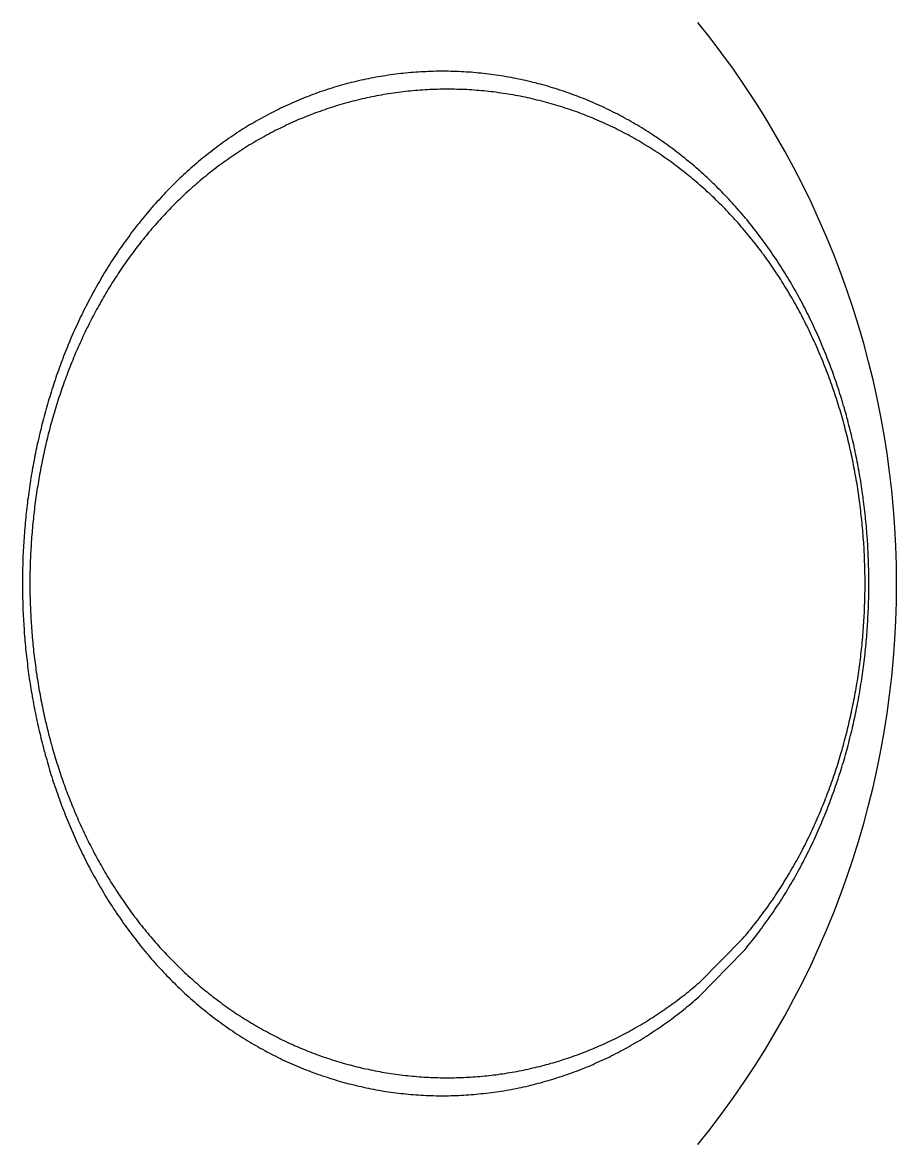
# Model space of a CAD drawing. Header units: millimetres. Extents: x 0 to 3800, y -67 to 2530.
# Drawn here: x 3422.58 to 3431.2, y 900.53 to 911.59 of the extents above; entities that cross this region are included whole.
import ezdxf

# ---------------------------------------------------------------- set-up
doc = ezdxf.new("R2010")
doc.units = ezdxf.units.MM
doc.layers.add('내부선 및 부속', color=4, linetype='Continuous')

msp = doc.modelspace()

# ---------------------------------------------------------------- linework, layer by layer
at = {"layer": '내부선 및 부속', "linetype": 'Continuous'}
for p, q in [((3429.258, 902.129), (3429.685, 902.559)), ((3429.253, 901.986), (3429.69, 902.432))]:
    msp.add_line(p, q, dxfattribs=at)
at = {"layer": '내부선 및 부속', "linetype": 'Continuous', "flags": 128}
for points in [[(3429.69, 902.432), (3429.706, 902.451), (3429.722, 902.47), (3429.737, 902.489), (3429.753, 902.508), (3429.768, 902.528), (3429.784, 902.547), (3429.799, 902.566), (3429.814, 902.586), (3429.829, 902.605), (3429.844, 902.625), (3429.859, 902.645), (3429.874, 902.665), (3429.889, 902.685), (3429.903, 902.705), (3429.918, 902.725), (3429.932, 902.745), (3429.947, 902.765), (3429.961, 902.785), (3429.975, 902.806), (3429.989, 902.826), (3430.003, 902.847), (3430.016, 902.867), (3430.03, 902.888), (3430.044, 902.908), (3430.057, 902.929), (3430.07, 902.95), (3430.084, 902.971), (3430.097, 902.992), (3430.11, 903.013), (3430.123, 903.034), (3430.135, 903.055), (3430.148, 903.077), (3430.161, 903.098), (3430.173, 903.119), (3430.186, 903.141), (3430.198, 903.162), (3430.21, 903.184), (3430.222, 903.205), (3430.234, 903.227), (3430.246, 903.249), (3430.258, 903.271), (3430.269, 903.293), (3430.281, 903.314), (3430.292, 903.336), (3430.303, 903.358), (3430.315, 903.38), (3430.326, 903.403), (3430.337, 903.425), (3430.348, 903.447), (3430.358, 903.469), (3430.369, 903.492), (3430.38, 903.514), (3430.39, 903.536), (3430.401, 903.559), (3430.411, 903.581), (3430.421, 903.604), (3430.431, 903.626), (3430.441, 903.649), (3430.451, 903.672), (3430.461, 903.695), (3430.47, 903.717), (3430.48, 903.74), (3430.489, 903.763), (3430.498, 903.786), (3430.508, 903.809), (3430.517, 903.832), (3430.526, 903.855), (3430.535, 903.878), (3430.544, 903.901), (3430.552, 903.924), (3430.561, 903.947), (3430.569, 903.971), (3430.578, 903.994), (3430.586, 904.017), (3430.594, 904.041), (3430.602, 904.064), (3430.61, 904.087), (3430.618, 904.111), (3430.626, 904.134), (3430.634, 904.158), (3430.641, 904.181), (3430.649, 904.205), (3430.656, 904.229), (3430.664, 904.252), (3430.671, 904.276), (3430.678, 904.3), (3430.685, 904.323), (3430.692, 904.347), (3430.698, 904.371), (3430.705, 904.395), (3430.712, 904.419), (3430.718, 904.442), (3430.725, 904.466), (3430.731, 904.49), (3430.737, 904.514), (3430.743, 904.538), (3430.749, 904.562), (3430.755, 904.586), (3430.761, 904.61), (3430.767, 904.634), (3430.767, 904.634), (3430.772, 904.659), (3430.778, 904.683), (3430.783, 904.707), (3430.788, 904.731), (3430.794, 904.755), (3430.799, 904.779), (3430.804, 904.804), (3430.809, 904.828), (3430.813, 904.852), (3430.818, 904.876), (3430.823, 904.901), (3430.827, 904.925), (3430.832, 904.949), (3430.836, 904.974), (3430.84, 904.998), (3430.844, 905.023), (3430.848, 905.047), (3430.852, 905.071), (3430.856, 905.096), (3430.86, 905.12), (3430.863, 905.145), (3430.867, 905.169), (3430.87, 905.194), (3430.874, 905.218), (3430.877, 905.243), (3430.88, 905.267), (3430.883, 905.292), (3430.886, 905.317), (3430.889, 905.341), (3430.892, 905.366), (3430.894, 905.39), (3430.897, 905.415), (3430.899, 905.44), (3430.902, 905.464), (3430.904, 905.489), (3430.906, 905.514), (3430.908, 905.538), (3430.91, 905.563), (3430.912, 905.587), (3430.914, 905.612), (3430.916, 905.637), (3430.917, 905.662), (3430.919, 905.686), (3430.92, 905.711), (3430.921, 905.736), (3430.923, 905.76), (3430.924, 905.785), (3430.925, 905.81), (3430.926, 905.835), (3430.927, 905.859), (3430.927, 905.884), (3430.928, 905.909), (3430.928, 905.933), (3430.929, 905.958), (3430.929, 905.983), (3430.93, 906.008), (3430.93, 906.032), (3430.93, 906.057), (3430.93, 906.082), (3430.93, 906.107), (3430.929, 906.131), (3430.929, 906.156), (3430.929, 906.181), (3430.928, 906.206), (3430.927, 906.23), (3430.927, 906.255), (3430.926, 906.28), (3430.925, 906.305), (3430.924, 906.329), (3430.923, 906.354), (3430.922, 906.379), (3430.921, 906.403), (3430.919, 906.428), (3430.918, 906.453), (3430.916, 906.478), (3430.915, 906.502), (3430.913, 906.527), (3430.911, 906.552), (3430.909, 906.576), (3430.907, 906.601), (3430.905, 906.626), (3430.903, 906.65), (3430.9, 906.675), (3430.898, 906.7), (3430.895, 906.724), (3430.893, 906.749), (3430.89, 906.773), (3430.887, 906.798), (3430.884, 906.823), (3430.881, 906.847), (3430.878, 906.872), (3430.875, 906.896), (3430.872, 906.921), (3430.868, 906.945), (3430.865, 906.97), (3430.861, 906.994), (3430.857, 907.019), (3430.854, 907.043), (3430.85, 907.068), (3430.846, 907.092), (3430.846, 907.092), (3430.842, 907.116), (3430.838, 907.141), (3430.833, 907.165), (3430.829, 907.189), (3430.824, 907.214), (3430.82, 907.238), (3430.815, 907.262), (3430.81, 907.287), (3430.806, 907.311), (3430.801, 907.335), (3430.796, 907.359), (3430.79, 907.384), (3430.785, 907.408), (3430.78, 907.432), (3430.774, 907.456), (3430.769, 907.48), (3430.763, 907.504), (3430.757, 907.528), (3430.752, 907.552), (3430.746, 907.576), (3430.74, 907.6), (3430.733, 907.624), (3430.727, 907.648), (3430.721, 907.672), (3430.714, 907.696), (3430.708, 907.72), (3430.701, 907.744), (3430.694, 907.768), (3430.688, 907.791), (3430.681, 907.815), (3430.674, 907.839), (3430.666, 907.863), (3430.659, 907.886), (3430.652, 907.91), (3430.644, 907.933), (3430.637, 907.957), (3430.629, 907.981), (3430.621, 908.004), (3430.614, 908.028), (3430.606, 908.051), (3430.598, 908.074), (3430.589, 908.098), (3430.581, 908.121), (3430.573, 908.144), (3430.564, 908.168), (3430.556, 908.191), (3430.547, 908.214), (3430.538, 908.237), (3430.529, 908.26), (3430.52, 908.283), (3430.511, 908.306), (3430.502, 908.329), (3430.493, 908.352), (3430.483, 908.375), (3430.474, 908.398), (3430.464, 908.421), (3430.455, 908.443), (3430.445, 908.466), (3430.435, 908.489), (3430.425, 908.511), (3430.415, 908.534), (3430.405, 908.557), (3430.394, 908.579), (3430.384, 908.601), (3430.373, 908.624), (3430.363, 908.646), (3430.352, 908.668), (3430.341, 908.691), (3430.33, 908.713), (3430.319, 908.735), (3430.308, 908.757), (3430.297, 908.779), (3430.285, 908.801), (3430.274, 908.823), (3430.262, 908.845), (3430.25, 908.867), (3430.239, 908.888), (3430.227, 908.91), (3430.215, 908.932), (3430.203, 908.953), (3430.19, 908.975), (3430.178, 908.996), (3430.166, 909.018), (3430.153, 909.039), (3430.14, 909.06), (3430.128, 909.082), (3430.115, 909.103), (3430.102, 909.124), (3430.089, 909.145), (3430.076, 909.166), (3430.062, 909.187), (3430.049, 909.207), (3430.035, 909.228), (3430.022, 909.249), (3430.008, 909.269), (3429.994, 909.29), (3429.98, 909.31), (3429.966, 909.331), (3429.952, 909.351), (3429.938, 909.371), (3429.938, 909.371), (3429.924, 909.391), (3429.909, 909.412), (3429.895, 909.432), (3429.88, 909.452), (3429.865, 909.471), (3429.85, 909.491), (3429.836, 909.511), (3429.82, 909.53), (3429.805, 909.55), (3429.79, 909.569), (3429.775, 909.589), (3429.759, 909.608), (3429.743, 909.627), (3429.728, 909.646), (3429.712, 909.665), (3429.696, 909.684), (3429.68, 909.703), (3429.664, 909.722), (3429.648, 909.741), (3429.631, 909.759), (3429.615, 909.778), (3429.598, 909.796), (3429.582, 909.815), (3429.565, 909.833), (3429.548, 909.851), (3429.531, 909.869), (3429.514, 909.887), (3429.497, 909.905), (3429.48, 909.922), (3429.462, 909.94), (3429.445, 909.958), (3429.427, 909.975), (3429.41, 909.992), (3429.392, 910.01), (3429.374, 910.027), (3429.356, 910.044), (3429.338, 910.061), (3429.32, 910.077), (3429.302, 910.094), (3429.283, 910.111), (3429.265, 910.127), (3429.246, 910.144), (3429.228, 910.16), (3429.209, 910.176), (3429.19, 910.192), (3429.171, 910.208), (3429.152, 910.224), (3429.133, 910.239), (3429.114, 910.255), (3429.094, 910.27), (3429.075, 910.286), (3429.056, 910.301), (3429.036, 910.316), (3429.016, 910.331), (3428.997, 910.346), (3428.977, 910.361), (3428.957, 910.375), (3428.937, 910.39), (3428.917, 910.404), (3428.896, 910.419), (3428.876, 910.433), (3428.856, 910.447), (3428.835, 910.461), (3428.815, 910.474), (3428.794, 910.488), (3428.773, 910.501), (3428.752, 910.515), (3428.732, 910.528), (3428.711, 910.541), (3428.69, 910.554), (3428.668, 910.567), (3428.647, 910.58), (3428.626, 910.592), (3428.605, 910.605), (3428.583, 910.617), (3428.562, 910.629), (3428.54, 910.641), (3428.518, 910.653), (3428.496, 910.665), (3428.475, 910.676), (3428.453, 910.688), (3428.431, 910.699), (3428.409, 910.71), (3428.386, 910.721), (3428.364, 910.732), (3428.342, 910.743), (3428.32, 910.754), (3428.297, 910.764), (3428.275, 910.774), (3428.252, 910.785), (3428.229, 910.795), (3428.207, 910.805), (3428.184, 910.814), (3428.161, 910.824), (3428.138, 910.833), (3428.115, 910.843), (3428.092, 910.852), (3428.069, 910.861), (3428.046, 910.87), (3428.023, 910.878), (3428.023, 910.878), (3427.999, 910.887), (3427.976, 910.895), (3427.953, 910.903), (3427.929, 910.912), (3427.906, 910.92), (3427.882, 910.927), (3427.858, 910.935), (3427.835, 910.942), (3427.811, 910.95), (3427.787, 910.957), (3427.764, 910.964), (3427.74, 910.971), (3427.716, 910.977), (3427.692, 910.984), (3427.668, 910.99), (3427.644, 910.997), (3427.62, 911.003), (3427.596, 911.009), (3427.571, 911.014), (3427.547, 911.02), (3427.523, 911.025), (3427.499, 911.031), (3427.474, 911.036), (3427.45, 911.041), (3427.426, 911.045), (3427.401, 911.05), (3427.377, 911.055), (3427.352, 911.059), (3427.328, 911.063), (3427.303, 911.067), (3427.279, 911.071), (3427.254, 911.074), (3427.23, 911.078), (3427.205, 911.081), (3427.18, 911.084), (3427.156, 911.087), (3427.131, 911.09), (3427.106, 911.093), (3427.082, 911.095), (3427.057, 911.098), (3427.032, 911.1), (3427.007, 911.102), (3426.983, 911.103), (3426.958, 911.105), (3426.933, 911.107), (3426.908, 911.108), (3426.883, 911.109), (3426.858, 911.11), (3426.834, 911.111), (3426.809, 911.111), (3426.784, 911.112), (3426.759, 911.112), (3426.734, 911.112), (3426.709, 911.112), (3426.685, 911.112), (3426.66, 911.112), (3426.635, 911.111), (3426.61, 911.11), (3426.585, 911.11), (3426.56, 911.108), (3426.536, 911.107), (3426.511, 911.106), (3426.486, 911.104), (3426.461, 911.103), (3426.437, 911.101), (3426.412, 911.099), (3426.387, 911.097), (3426.362, 911.094), (3426.338, 911.092), (3426.313, 911.089), (3426.288, 911.086), (3426.264, 911.083), (3426.239, 911.08), (3426.214, 911.076), (3426.19, 911.073), (3426.165, 911.069), (3426.141, 911.065), (3426.116, 911.061), (3426.092, 911.057), (3426.068, 911.053), (3426.043, 911.048), (3426.019, 911.044), (3425.995, 911.039), (3425.97, 911.034), (3425.946, 911.029), (3425.922, 911.023), (3425.898, 911.018), (3425.874, 911.012), (3425.849, 911.006), (3425.825, 911), (3425.801, 910.994), (3425.777, 910.988), (3425.754, 910.981), (3425.73, 910.975), (3425.706, 910.968), (3425.682, 910.961), (3425.659, 910.954), (3425.635, 910.947), (3425.611, 910.939), (3425.588, 910.932), (3425.588, 910.932), (3425.564, 910.924), (3425.541, 910.916), (3425.517, 910.908), (3425.494, 910.9), (3425.471, 910.891), (3425.448, 910.883), (3425.424, 910.874), (3425.401, 910.865), (3425.378, 910.856), (3425.355, 910.847), (3425.332, 910.838), (3425.31, 910.828), (3425.287, 910.819), (3425.264, 910.809), (3425.241, 910.799), (3425.219, 910.789), (3425.196, 910.779), (3425.174, 910.768), (3425.151, 910.758), (3425.129, 910.747), (3425.107, 910.736), (3425.085, 910.725), (3425.063, 910.714), (3425.041, 910.703), (3425.019, 910.692), (3424.997, 910.68), (3424.975, 910.668), (3424.953, 910.657), (3424.931, 910.645), (3424.91, 910.632), (3424.888, 910.62), (3424.867, 910.608), (3424.846, 910.595), (3424.824, 910.583), (3424.803, 910.57), (3424.782, 910.557), (3424.761, 910.544), (3424.74, 910.531), (3424.719, 910.517), (3424.699, 910.504), (3424.678, 910.49), (3424.657, 910.476), (3424.637, 910.463), (3424.637, 910.463)], [(3429.685, 902.559), (3429.701, 902.578), (3429.716, 902.596), (3429.732, 902.615), (3429.747, 902.633), (3429.762, 902.652), (3429.777, 902.671), (3429.792, 902.689), (3429.807, 902.708), (3429.822, 902.727), (3429.837, 902.746), (3429.851, 902.765), (3429.866, 902.785), (3429.88, 902.804), (3429.894, 902.823), (3429.909, 902.843), (3429.923, 902.862), (3429.937, 902.882), (3429.951, 902.902), (3429.964, 902.921), (3429.978, 902.941), (3429.992, 902.961), (3430.005, 902.981), (3430.018, 903.001), (3430.032, 903.021), (3430.045, 903.041), (3430.058, 903.062), (3430.071, 903.082), (3430.084, 903.102), (3430.096, 903.123), (3430.109, 903.143), (3430.121, 903.164), (3430.134, 903.185), (3430.146, 903.205), (3430.158, 903.226), (3430.171, 903.247), (3430.183, 903.268), (3430.194, 903.289), (3430.206, 903.31), (3430.218, 903.331), (3430.23, 903.352), (3430.241, 903.373), (3430.252, 903.394), (3430.264, 903.415), (3430.275, 903.437), (3430.286, 903.458), (3430.297, 903.48), (3430.308, 903.501), (3430.318, 903.523), (3430.329, 903.544), (3430.34, 903.566), (3430.35, 903.588), (3430.36, 903.609), (3430.371, 903.631), (3430.381, 903.653), (3430.391, 903.675), (3430.401, 903.697), (3430.41, 903.719), (3430.42, 903.741), (3430.43, 903.763), (3430.439, 903.785), (3430.449, 903.807), (3430.458, 903.829), (3430.467, 903.852), (3430.476, 903.874), (3430.485, 903.896), (3430.494, 903.919), (3430.503, 903.941), (3430.512, 903.963), (3430.52, 903.986), (3430.529, 904.009), (3430.537, 904.031), (3430.546, 904.054), (3430.554, 904.076), (3430.562, 904.099), (3430.57, 904.122), (3430.578, 904.144), (3430.585, 904.167), (3430.593, 904.19), (3430.601, 904.213), (3430.608, 904.236), (3430.616, 904.259), (3430.623, 904.282), (3430.63, 904.305), (3430.637, 904.328), (3430.644, 904.351), (3430.651, 904.374), (3430.658, 904.397), (3430.665, 904.42), (3430.671, 904.443), (3430.678, 904.466), (3430.684, 904.489), (3430.69, 904.513), (3430.697, 904.536), (3430.703, 904.559), (3430.709, 904.583), (3430.715, 904.606), (3430.72, 904.629), (3430.726, 904.653), (3430.732, 904.676), (3430.737, 904.7), (3430.737, 904.7), (3430.743, 904.723), (3430.748, 904.747), (3430.753, 904.77), (3430.758, 904.794), (3430.763, 904.817), (3430.768, 904.841), (3430.773, 904.864), (3430.778, 904.888), (3430.782, 904.912), (3430.787, 904.935), (3430.791, 904.959), (3430.796, 904.983), (3430.8, 905.006), (3430.804, 905.03), (3430.808, 905.054), (3430.812, 905.077), (3430.816, 905.101), (3430.82, 905.125), (3430.823, 905.149), (3430.827, 905.173), (3430.83, 905.196), (3430.834, 905.22), (3430.837, 905.244), (3430.84, 905.268), (3430.843, 905.292), (3430.846, 905.316), (3430.849, 905.34), (3430.852, 905.364), (3430.855, 905.388), (3430.857, 905.411), (3430.86, 905.435), (3430.862, 905.459), (3430.865, 905.483), (3430.867, 905.507), (3430.869, 905.531), (3430.871, 905.555), (3430.873, 905.579), (3430.875, 905.603), (3430.877, 905.627), (3430.878, 905.651), (3430.88, 905.675), (3430.881, 905.699), (3430.883, 905.723), (3430.884, 905.747), (3430.885, 905.772), (3430.886, 905.796), (3430.887, 905.82), (3430.888, 905.844), (3430.889, 905.868), (3430.89, 905.892), (3430.89, 905.916), (3430.891, 905.94), (3430.891, 905.964), (3430.892, 905.988), (3430.892, 906.012), (3430.892, 906.036), (3430.892, 906.06), (3430.892, 906.084), (3430.892, 906.109), (3430.892, 906.133), (3430.891, 906.157), (3430.891, 906.181), (3430.89, 906.205), (3430.89, 906.229), (3430.889, 906.253), (3430.888, 906.277), (3430.887, 906.301), (3430.886, 906.325), (3430.885, 906.349), (3430.884, 906.373), (3430.883, 906.397), (3430.882, 906.421), (3430.88, 906.445), (3430.879, 906.469), (3430.877, 906.493), (3430.875, 906.517), (3430.873, 906.541), (3430.871, 906.565), (3430.869, 906.589), (3430.867, 906.613), (3430.865, 906.637), (3430.863, 906.661), (3430.86, 906.685), (3430.858, 906.709), (3430.855, 906.733), (3430.852, 906.757), (3430.85, 906.781), (3430.847, 906.805), (3430.844, 906.829), (3430.841, 906.853), (3430.838, 906.877), (3430.834, 906.901), (3430.831, 906.924), (3430.827, 906.948), (3430.824, 906.972), (3430.82, 906.996), (3430.816, 907.02), (3430.813, 907.043), (3430.809, 907.067), (3430.805, 907.091), (3430.805, 907.091), (3430.801, 907.115), (3430.796, 907.138), (3430.792, 907.162), (3430.788, 907.186), (3430.783, 907.209), (3430.778, 907.233), (3430.774, 907.257), (3430.769, 907.28), (3430.764, 907.304), (3430.759, 907.327), (3430.754, 907.351), (3430.749, 907.374), (3430.743, 907.398), (3430.738, 907.421), (3430.732, 907.445), (3430.727, 907.468), (3430.721, 907.491), (3430.715, 907.515), (3430.709, 907.538), (3430.703, 907.562), (3430.697, 907.585), (3430.691, 907.608), (3430.685, 907.631), (3430.679, 907.655), (3430.672, 907.678), (3430.665, 907.701), (3430.659, 907.724), (3430.652, 907.747), (3430.645, 907.77), (3430.638, 907.793), (3430.631, 907.816), (3430.624, 907.839), (3430.617, 907.862), (3430.609, 907.885), (3430.602, 907.908), (3430.594, 907.931), (3430.587, 907.954), (3430.579, 907.977), (3430.571, 907.999), (3430.563, 908.022), (3430.555, 908.045), (3430.547, 908.067), (3430.538, 908.09), (3430.53, 908.112), (3430.522, 908.135), (3430.513, 908.158), (3430.504, 908.18), (3430.495, 908.202), (3430.487, 908.225), (3430.478, 908.247), (3430.469, 908.269), (3430.459, 908.292), (3430.45, 908.314), (3430.441, 908.336), (3430.431, 908.358), (3430.422, 908.38), (3430.412, 908.402), (3430.402, 908.424), (3430.392, 908.446), (3430.382, 908.468), (3430.372, 908.49), (3430.362, 908.512), (3430.351, 908.533), (3430.341, 908.555), (3430.33, 908.577), (3430.32, 908.598), (3430.309, 908.62), (3430.298, 908.641), (3430.287, 908.663), (3430.276, 908.684), (3430.265, 908.706), (3430.254, 908.727), (3430.243, 908.748), (3430.231, 908.769), (3430.22, 908.791), (3430.208, 908.812), (3430.196, 908.833), (3430.184, 908.854), (3430.172, 908.874), (3430.16, 908.895), (3430.148, 908.916), (3430.136, 908.937), (3430.123, 908.957), (3430.111, 908.978), (3430.098, 908.998), (3430.085, 909.019), (3430.073, 909.039), (3430.06, 909.06), (3430.047, 909.08), (3430.034, 909.1), (3430.02, 909.12), (3430.007, 909.14), (3429.994, 909.16), (3429.98, 909.18), (3429.966, 909.2), (3429.953, 909.22), (3429.939, 909.239), (3429.925, 909.259), (3429.911, 909.278), (3429.897, 909.298), (3429.897, 909.298), (3429.882, 909.317), (3429.868, 909.337), (3429.853, 909.356), (3429.839, 909.375), (3429.824, 909.394), (3429.809, 909.413), (3429.794, 909.432), (3429.779, 909.451), (3429.764, 909.47), (3429.749, 909.488), (3429.734, 909.507), (3429.718, 909.525), (3429.703, 909.544), (3429.687, 909.562), (3429.672, 909.58), (3429.656, 909.598), (3429.64, 909.617), (3429.624, 909.635), (3429.608, 909.652), (3429.592, 909.67), (3429.575, 909.688), (3429.559, 909.705), (3429.542, 909.723), (3429.526, 909.74), (3429.509, 909.758), (3429.492, 909.775), (3429.475, 909.792), (3429.458, 909.809), (3429.441, 909.826), (3429.424, 909.843), (3429.407, 909.86), (3429.389, 909.876), (3429.372, 909.893), (3429.354, 909.909), (3429.336, 909.925), (3429.318, 909.942), (3429.301, 909.958), (3429.283, 909.974), (3429.264, 909.99), (3429.246, 910.005), (3429.228, 910.021), (3429.21, 910.037), (3429.191, 910.052), (3429.173, 910.067), (3429.154, 910.083), (3429.135, 910.098), (3429.116, 910.113), (3429.098, 910.128), (3429.079, 910.142), (3429.059, 910.157), (3429.04, 910.172), (3429.021, 910.186), (3429.002, 910.2), (3428.982, 910.215), (3428.963, 910.229), (3428.943, 910.243), (3428.923, 910.256), (3428.904, 910.27), (3428.884, 910.284), (3428.864, 910.297), (3428.844, 910.31), (3428.824, 910.324), (3428.803, 910.337), (3428.783, 910.35), (3428.763, 910.363), (3428.742, 910.375), (3428.722, 910.388), (3428.701, 910.4), (3428.68, 910.413), (3428.66, 910.425), (3428.639, 910.437), (3428.618, 910.449), (3428.597, 910.461), (3428.576, 910.472), (3428.555, 910.484), (3428.534, 910.495), (3428.512, 910.506), (3428.491, 910.517), (3428.47, 910.528), (3428.448, 910.539), (3428.427, 910.55), (3428.405, 910.561), (3428.383, 910.571), (3428.361, 910.581), (3428.34, 910.591), (3428.318, 910.601), (3428.296, 910.611), (3428.274, 910.621), (3428.252, 910.631), (3428.229, 910.64), (3428.207, 910.649), (3428.185, 910.659), (3428.163, 910.668), (3428.14, 910.676), (3428.118, 910.685), (3428.095, 910.694), (3428.072, 910.702), (3428.05, 910.711), (3428.027, 910.719), (3428.004, 910.727), (3428.004, 910.727), (3427.982, 910.735), (3427.959, 910.742), (3427.936, 910.75), (3427.913, 910.757), (3427.89, 910.765), (3427.867, 910.772), (3427.844, 910.779), (3427.82, 910.786), (3427.797, 910.792), (3427.774, 910.799), (3427.751, 910.805), (3427.727, 910.811), (3427.704, 910.818), (3427.681, 910.823), (3427.657, 910.829), (3427.634, 910.835), (3427.61, 910.84), (3427.587, 910.846), (3427.563, 910.851), (3427.539, 910.856), (3427.516, 910.861), (3427.492, 910.866), (3427.468, 910.87), (3427.445, 910.875), (3427.421, 910.879), (3427.397, 910.883), (3427.373, 910.887), (3427.349, 910.891), (3427.325, 910.894), (3427.301, 910.898), (3427.277, 910.901), (3427.254, 910.905), (3427.23, 910.908), (3427.206, 910.91), (3427.182, 910.913), (3427.157, 910.916), (3427.133, 910.918), (3427.109, 910.92), (3427.085, 910.923), (3427.061, 910.924), (3427.037, 910.926), (3427.013, 910.928), (3426.989, 910.929), (3426.965, 910.931), (3426.941, 910.932), (3426.916, 910.933), (3426.892, 910.934), (3426.868, 910.934), (3426.844, 910.935), (3426.82, 910.935), (3426.796, 910.935), (3426.771, 910.935), (3426.747, 910.935), (3426.723, 910.935), (3426.699, 910.935), (3426.675, 910.934), (3426.651, 910.933), (3426.627, 910.932), (3426.602, 910.931), (3426.578, 910.93), (3426.554, 910.929), (3426.53, 910.927), (3426.506, 910.926), (3426.482, 910.924), (3426.458, 910.922), (3426.434, 910.92), (3426.41, 910.917), (3426.386, 910.915), (3426.362, 910.912), (3426.338, 910.91), (3426.314, 910.907), (3426.29, 910.904), (3426.266, 910.9), (3426.242, 910.897), (3426.218, 910.894), (3426.194, 910.89), (3426.17, 910.886), (3426.147, 910.882), (3426.123, 910.878), (3426.099, 910.874), (3426.075, 910.869), (3426.052, 910.865), (3426.028, 910.86), (3426.004, 910.855), (3425.981, 910.85), (3425.957, 910.845), (3425.934, 910.839), (3425.91, 910.834), (3425.887, 910.828), (3425.864, 910.822), (3425.84, 910.816), (3425.817, 910.81), (3425.794, 910.804), (3425.77, 910.798), (3425.747, 910.791), (3425.724, 910.784), (3425.701, 910.778), (3425.678, 910.771), (3425.655, 910.763), (3425.632, 910.756), (3425.632, 910.756), (3425.609, 910.749), (3425.586, 910.741), (3425.564, 910.733), (3425.541, 910.725), (3425.518, 910.717), (3425.496, 910.709), (3425.473, 910.701), (3425.45, 910.692), (3425.428, 910.684), (3425.406, 910.675), (3425.383, 910.666), (3425.361, 910.657), (3425.339, 910.648), (3425.317, 910.639), (3425.294, 910.629), (3425.272, 910.62), (3425.25, 910.61), (3425.228, 910.6), (3425.206, 910.59), (3425.185, 910.58), (3425.163, 910.569), (3425.141, 910.559), (3425.12, 910.548), (3425.098, 910.538), (3425.077, 910.527), (3425.055, 910.516), (3425.034, 910.504), (3425.013, 910.493), (3424.991, 910.482), (3424.97, 910.47), (3424.949, 910.459), (3424.928, 910.447), (3424.907, 910.435), (3424.886, 910.423), (3424.866, 910.411), (3424.845, 910.398), (3424.824, 910.386), (3424.804, 910.373), (3424.783, 910.36), (3424.763, 910.348), (3424.743, 910.335), (3424.723, 910.322), (3424.703, 910.308), (3424.703, 910.308)], [(3424.637, 910.463), (3424.617, 910.449), (3424.596, 910.434), (3424.576, 910.42), (3424.556, 910.406), (3424.536, 910.391), (3424.516, 910.376), (3424.496, 910.361), (3424.476, 910.347), (3424.456, 910.331), (3424.437, 910.316), (3424.417, 910.301), (3424.398, 910.285), (3424.378, 910.27), (3424.359, 910.254), (3424.34, 910.238), (3424.321, 910.222), (3424.302, 910.206), (3424.283, 910.19), (3424.264, 910.174), (3424.245, 910.157), (3424.227, 910.141), (3424.208, 910.124), (3424.19, 910.107), (3424.172, 910.091), (3424.154, 910.074), (3424.135, 910.057), (3424.117, 910.039), (3424.1, 910.022), (3424.082, 910.005), (3424.064, 909.987), (3424.047, 909.969), (3424.029, 909.952), (3424.012, 909.934), (3423.995, 909.916), (3423.977, 909.898), (3423.96, 909.88), (3423.944, 909.862), (3423.927, 909.843), (3423.91, 909.825), (3423.893, 909.806), (3423.877, 909.788), (3423.861, 909.769), (3423.844, 909.75), (3423.828, 909.731), (3423.812, 909.713), (3423.796, 909.693), (3423.78, 909.674), (3423.765, 909.655), (3423.749, 909.636), (3423.733, 909.616), (3423.718, 909.597), (3423.703, 909.577), (3423.687, 909.558), (3423.672, 909.538), (3423.657, 909.518), (3423.643, 909.498), (3423.628, 909.478), (3423.613, 909.458), (3423.599, 909.438), (3423.584, 909.418), (3423.57, 909.397), (3423.556, 909.377), (3423.541, 909.357), (3423.527, 909.336), (3423.514, 909.315), (3423.5, 909.295), (3423.486, 909.274), (3423.472, 909.253), (3423.459, 909.232), (3423.446, 909.211), (3423.432, 909.19), (3423.419, 909.169), (3423.406, 909.148), (3423.393, 909.127), (3423.38, 909.106), (3423.368, 909.084), (3423.355, 909.063), (3423.343, 909.041), (3423.33, 909.02), (3423.318, 908.998), (3423.306, 908.976), (3423.294, 908.955), (3423.282, 908.933), (3423.27, 908.911), (3423.258, 908.889), (3423.247, 908.867), (3423.235, 908.845), (3423.224, 908.823), (3423.212, 908.801), (3423.201, 908.779), (3423.19, 908.757), (3423.179, 908.734), (3423.168, 908.712), (3423.157, 908.69), (3423.147, 908.667), (3423.136, 908.645), (3423.126, 908.622), (3423.115, 908.6), (3423.105, 908.577), (3423.095, 908.554), (3423.095, 908.554), (3423.085, 908.532), (3423.075, 908.509), (3423.065, 908.486), (3423.055, 908.463), (3423.046, 908.44), (3423.036, 908.417), (3423.027, 908.394), (3423.017, 908.371), (3423.008, 908.348), (3422.999, 908.325), (3422.99, 908.302), (3422.981, 908.279), (3422.972, 908.255), (3422.963, 908.232), (3422.955, 908.209), (3422.946, 908.185), (3422.938, 908.162), (3422.93, 908.139), (3422.921, 908.115), (3422.913, 908.092), (3422.905, 908.068), (3422.897, 908.044), (3422.89, 908.021), (3422.882, 907.997), (3422.874, 907.974), (3422.867, 907.95), (3422.859, 907.926), (3422.852, 907.902), (3422.845, 907.879), (3422.838, 907.855), (3422.831, 907.831), (3422.824, 907.807), (3422.817, 907.783), (3422.811, 907.759), (3422.804, 907.735), (3422.798, 907.711), (3422.791, 907.687), (3422.785, 907.663), (3422.779, 907.639), (3422.773, 907.615), (3422.767, 907.591), (3422.761, 907.567), (3422.755, 907.543), (3422.749, 907.518), (3422.744, 907.494), (3422.738, 907.47), (3422.733, 907.446), (3422.727, 907.421), (3422.722, 907.397), (3422.717, 907.373), (3422.712, 907.348), (3422.707, 907.324), (3422.702, 907.3), (3422.698, 907.275), (3422.693, 907.251), (3422.689, 907.226), (3422.684, 907.202), (3422.68, 907.177), (3422.676, 907.153), (3422.671, 907.128), (3422.667, 907.104), (3422.663, 907.079), (3422.66, 907.055), (3422.656, 907.03), (3422.652, 907.006), (3422.649, 906.981), (3422.645, 906.956), (3422.642, 906.932), (3422.639, 906.907), (3422.635, 906.883), (3422.632, 906.858), (3422.629, 906.833), (3422.626, 906.808), (3422.624, 906.784), (3422.621, 906.759), (3422.618, 906.734), (3422.616, 906.71), (3422.613, 906.685), (3422.611, 906.66), (3422.609, 906.635), (3422.607, 906.611), (3422.605, 906.586), (3422.603, 906.561), (3422.601, 906.536), (3422.599, 906.512), (3422.597, 906.487), (3422.596, 906.462), (3422.594, 906.437), (3422.593, 906.412), (3422.592, 906.387), (3422.59, 906.363), (3422.589, 906.338), (3422.588, 906.313), (3422.587, 906.288), (3422.587, 906.263), (3422.586, 906.238), (3422.585, 906.214), (3422.585, 906.189), (3422.584, 906.164), (3422.584, 906.139), (3422.584, 906.139), (3422.584, 906.114), (3422.584, 906.089), (3422.584, 906.064), (3422.584, 906.04), (3422.584, 906.015), (3422.584, 905.99), (3422.584, 905.965), (3422.585, 905.94), (3422.585, 905.915), (3422.586, 905.891), (3422.587, 905.866), (3422.587, 905.841), (3422.588, 905.816), (3422.589, 905.791), (3422.59, 905.766), (3422.591, 905.742), (3422.593, 905.717), (3422.594, 905.692), (3422.596, 905.667), (3422.597, 905.642), (3422.599, 905.617), (3422.6, 905.593), (3422.602, 905.568), (3422.604, 905.543), (3422.606, 905.518), (3422.608, 905.494), (3422.611, 905.469), (3422.613, 905.444), (3422.615, 905.419), (3422.618, 905.395), (3422.62, 905.37), (3422.623, 905.345), (3422.626, 905.32), (3422.629, 905.296), (3422.632, 905.271), (3422.635, 905.246), (3422.638, 905.222), (3422.641, 905.197), (3422.644, 905.172), (3422.648, 905.148), (3422.651, 905.123), (3422.655, 905.099), (3422.659, 905.074), (3422.663, 905.049), (3422.667, 905.025), (3422.671, 905), (3422.675, 904.976), (3422.679, 904.951), (3422.683, 904.927), (3422.688, 904.902), (3422.692, 904.878), (3422.697, 904.854), (3422.701, 904.829), (3422.706, 904.805), (3422.711, 904.78), (3422.716, 904.756), (3422.721, 904.732), (3422.726, 904.707), (3422.732, 904.683), (3422.737, 904.659), (3422.743, 904.635), (3422.748, 904.61), (3422.754, 904.586), (3422.76, 904.562), (3422.765, 904.538), (3422.771, 904.514), (3422.777, 904.49), (3422.784, 904.466), (3422.79, 904.442), (3422.796, 904.418), (3422.803, 904.394), (3422.809, 904.37), (3422.816, 904.346), (3422.823, 904.322), (3422.83, 904.298), (3422.837, 904.274), (3422.844, 904.25), (3422.851, 904.226), (3422.858, 904.203), (3422.865, 904.179), (3422.873, 904.155), (3422.881, 904.131), (3422.888, 904.108), (3422.896, 904.084), (3422.904, 904.061), (3422.912, 904.037), (3422.92, 904.014), (3422.928, 903.99), (3422.936, 903.967), (3422.945, 903.943), (3422.953, 903.92), (3422.962, 903.897), (3422.97, 903.873), (3422.979, 903.85), (3422.988, 903.827), (3422.997, 903.804), (3423.006, 903.781), (3423.015, 903.757), (3423.025, 903.734), (3423.034, 903.711), (3423.034, 903.711), (3423.044, 903.688), (3423.053, 903.666), (3423.063, 903.643), (3423.073, 903.62), (3423.083, 903.597), (3423.093, 903.574), (3423.103, 903.552), (3423.113, 903.529), (3423.123, 903.506), (3423.134, 903.484), (3423.144, 903.461), (3423.155, 903.439), (3423.166, 903.416), (3423.177, 903.394), (3423.188, 903.372), (3423.199, 903.35), (3423.21, 903.327), (3423.221, 903.305), (3423.233, 903.283), (3423.244, 903.261), (3423.256, 903.239), (3423.268, 903.217), (3423.279, 903.195), (3423.291, 903.174), (3423.303, 903.152), (3423.316, 903.13), (3423.328, 903.109), (3423.34, 903.087), (3423.353, 903.066), (3423.365, 903.044), (3423.378, 903.023), (3423.391, 903.001), (3423.404, 902.98), (3423.417, 902.959), (3423.43, 902.938), (3423.443, 902.917), (3423.456, 902.896), (3423.47, 902.875), (3423.483, 902.854), (3423.497, 902.833), (3423.511, 902.813), (3423.525, 902.792), (3423.539, 902.772), (3423.553, 902.751), (3423.567, 902.731), (3423.581, 902.71), (3423.596, 902.69), (3423.61, 902.67), (3423.625, 902.65), (3423.64, 902.63), (3423.655, 902.61), (3423.669, 902.59), (3423.685, 902.57), (3423.7, 902.551), (3423.715, 902.531), (3423.73, 902.512), (3423.746, 902.492), (3423.761, 902.473), (3423.777, 902.454), (3423.793, 902.434), (3423.809, 902.415), (3423.825, 902.396), (3423.841, 902.377), (3423.857, 902.359), (3423.874, 902.34), (3423.89, 902.321), (3423.907, 902.303), (3423.923, 902.284), (3423.94, 902.266), (3423.957, 902.248), (3423.974, 902.23), (3423.991, 902.212), (3424.008, 902.194), (3424.026, 902.176), (3424.043, 902.158), (3424.061, 902.14), (3424.078, 902.123), (3424.096, 902.106), (3424.114, 902.088), (3424.132, 902.071), (3424.15, 902.054), (3424.168, 902.037), (3424.186, 902.02), (3424.205, 902.003), (3424.223, 901.987), (3424.242, 901.97), (3424.26, 901.954), (3424.279, 901.937), (3424.298, 901.921), (3424.317, 901.905), (3424.336, 901.889), (3424.355, 901.873), (3424.374, 901.857), (3424.394, 901.842), (3424.413, 901.826), (3424.432, 901.811), (3424.452, 901.796), (3424.472, 901.781), (3424.492, 901.766), (3424.512, 901.751), (3424.512, 901.751), (3424.532, 901.736), (3424.552, 901.721), (3424.572, 901.707), (3424.592, 901.693), (3424.613, 901.678), (3424.633, 901.664), (3424.654, 901.65), (3424.674, 901.636), (3424.695, 901.623), (3424.716, 901.609), (3424.737, 901.596), (3424.758, 901.582), (3424.779, 901.569), (3424.8, 901.556), (3424.821, 901.543), (3424.842, 901.531), (3424.864, 901.518), (3424.885, 901.506), (3424.907, 901.493), (3424.929, 901.481), (3424.95, 901.469), (3424.972, 901.457), (3424.994, 901.445), (3425.016, 901.434), (3425.038, 901.422), (3425.06, 901.411), (3425.082, 901.4), (3425.105, 901.389), (3425.127, 901.378), (3425.149, 901.367), (3425.172, 901.357), (3425.194, 901.346), (3425.217, 901.336), (3425.24, 901.326), (3425.263, 901.316), (3425.285, 901.306), (3425.308, 901.296), (3425.331, 901.287), (3425.354, 901.278), (3425.377, 901.268), (3425.401, 901.259), (3425.424, 901.25), (3425.447, 901.242), (3425.47, 901.233), (3425.494, 901.225), (3425.517, 901.216), (3425.541, 901.208), (3425.564, 901.2), (3425.588, 901.193), (3425.611, 901.185), (3425.635, 901.177), (3425.659, 901.17), (3425.683, 901.163), (3425.706, 901.156), (3425.73, 901.149), (3425.754, 901.143), (3425.778, 901.136), (3425.802, 901.13), (3425.826, 901.124), (3425.851, 901.118), (3425.875, 901.112), (3425.899, 901.106), (3425.923, 901.101), (3425.947, 901.095), (3425.972, 901.09), (3425.996, 901.085), (3426.02, 901.08), (3426.045, 901.075), (3426.069, 901.071), (3426.094, 901.067), (3426.118, 901.062), (3426.143, 901.058), (3426.167, 901.054), (3426.192, 901.051), (3426.216, 901.047), (3426.241, 901.044), (3426.266, 901.041), (3426.29, 901.038), (3426.315, 901.035), (3426.34, 901.032), (3426.364, 901.03), (3426.389, 901.027), (3426.414, 901.025), (3426.439, 901.023), (3426.463, 901.021), (3426.488, 901.019), (3426.513, 901.018), (3426.538, 901.017), (3426.563, 901.015), (3426.587, 901.014), (3426.612, 901.013), (3426.637, 901.013), (3426.662, 901.012), (3426.687, 901.012), (3426.712, 901.012), (3426.736, 901.012), (3426.761, 901.012), (3426.786, 901.012), (3426.811, 901.013), (3426.836, 901.013), (3426.836, 901.013), (3426.861, 901.014), (3426.885, 901.015), (3426.91, 901.016), (3426.935, 901.018), (3426.96, 901.019), (3426.985, 901.021), (3427.009, 901.023), (3427.034, 901.025), (3427.059, 901.027), (3427.084, 901.029), (3427.108, 901.032), (3427.133, 901.034), (3427.158, 901.037), (3427.182, 901.04), (3427.207, 901.043), (3427.232, 901.046), (3427.256, 901.05), (3427.281, 901.054), (3427.305, 901.057), (3427.33, 901.061), (3427.355, 901.066), (3427.379, 901.07), (3427.403, 901.074), (3427.428, 901.079), (3427.452, 901.084), (3427.477, 901.089), (3427.501, 901.094), (3427.525, 901.099), (3427.549, 901.104), (3427.574, 901.11), (3427.598, 901.116), (3427.622, 901.122), (3427.646, 901.128), (3427.67, 901.134), (3427.694, 901.14), (3427.718, 901.147), (3427.742, 901.154), (3427.766, 901.161), (3427.79, 901.168), (3427.813, 901.175), (3427.837, 901.182), (3427.861, 901.19), (3427.884, 901.197), (3427.908, 901.205), (3427.932, 901.213), (3427.955, 901.221), (3427.979, 901.23), (3428.002, 901.238), (3428.025, 901.247), (3428.048, 901.255), (3428.072, 901.264), (3428.095, 901.273), (3428.118, 901.282), (3428.141, 901.292), (3428.164, 901.301), (3428.187, 901.311), (3428.21, 901.321), (3428.232, 901.331), (3428.255, 901.341), (3428.278, 901.351), (3428.3, 901.361), (3428.323, 901.372), (3428.345, 901.383), (3428.368, 901.393), (3428.39, 901.404), (3428.412, 901.416), (3428.434, 901.427), (3428.456, 901.438), (3428.478, 901.45), (3428.5, 901.461), (3428.522, 901.473), (3428.544, 901.485), (3428.566, 901.497), (3428.587, 901.51), (3428.609, 901.522), (3428.63, 901.535), (3428.652, 901.547), (3428.673, 901.56), (3428.694, 901.573), (3428.715, 901.586), (3428.736, 901.599), (3428.757, 901.613), (3428.778, 901.626), (3428.799, 901.64), (3428.82, 901.653), (3428.841, 901.667), (3428.861, 901.681), (3428.882, 901.695), (3428.902, 901.71), (3428.922, 901.724), (3428.942, 901.738), (3428.963, 901.753), (3428.983, 901.768), (3429.002, 901.783), (3429.022, 901.798), (3429.042, 901.813), (3429.062, 901.828), (3429.081, 901.843), (3429.101, 901.859), (3429.12, 901.874), (3429.12, 901.874), (3429.139, 901.89), (3429.158, 901.906), (3429.178, 901.922), (3429.197, 901.938), (3429.215, 901.954), (3429.234, 901.97), (3429.253, 901.986), (3429.253, 901.986)], [(3424.703, 910.308), (3424.683, 910.296), (3424.664, 910.283), (3424.645, 910.27), (3424.626, 910.257), (3424.608, 910.243), (3424.589, 910.23), (3424.57, 910.217), (3424.552, 910.203), (3424.533, 910.189), (3424.515, 910.176), (3424.496, 910.162), (3424.478, 910.148), (3424.46, 910.134), (3424.442, 910.12), (3424.423, 910.105), (3424.405, 910.091), (3424.388, 910.076), (3424.37, 910.062), (3424.352, 910.047), (3424.334, 910.032), (3424.317, 910.017), (3424.299, 910.002), (3424.282, 909.987), (3424.265, 909.972), (3424.247, 909.956), (3424.23, 909.941), (3424.213, 909.926), (3424.196, 909.91), (3424.179, 909.894), (3424.163, 909.878), (3424.146, 909.862), (3424.129, 909.846), (3424.113, 909.83), (3424.096, 909.814), (3424.08, 909.798), (3424.064, 909.782), (3424.048, 909.765), (3424.032, 909.749), (3424.016, 909.732), (3424, 909.715), (3423.984, 909.698), (3423.968, 909.682), (3423.953, 909.665), (3423.937, 909.648), (3423.922, 909.63), (3423.907, 909.613), (3423.891, 909.596), (3423.876, 909.578), (3423.861, 909.561), (3423.846, 909.543), (3423.831, 909.526), (3423.817, 909.508), (3423.802, 909.49), (3423.787, 909.473), (3423.773, 909.455), (3423.759, 909.437), (3423.744, 909.418), (3423.73, 909.4), (3423.716, 909.382), (3423.702, 909.364), (3423.688, 909.345), (3423.674, 909.327), (3423.661, 909.308), (3423.647, 909.29), (3423.633, 909.271), (3423.62, 909.252), (3423.607, 909.234), (3423.593, 909.215), (3423.58, 909.196), (3423.567, 909.177), (3423.554, 909.158), (3423.541, 909.139), (3423.529, 909.12), (3423.516, 909.1), (3423.503, 909.081), (3423.491, 909.062), (3423.479, 909.042), (3423.466, 909.023), (3423.454, 909.003), (3423.442, 908.983), (3423.43, 908.964), (3423.418, 908.944), (3423.406, 908.924), (3423.395, 908.904), (3423.383, 908.885), (3423.372, 908.865), (3423.36, 908.845), (3423.349, 908.824), (3423.338, 908.804), (3423.326, 908.784), (3423.315, 908.764), (3423.304, 908.744), (3423.294, 908.723), (3423.283, 908.703), (3423.272, 908.683), (3423.262, 908.662), (3423.251, 908.642), (3423.241, 908.621), (3423.23, 908.6), (3423.22, 908.58), (3423.22, 908.58), (3423.21, 908.559), (3423.2, 908.538), (3423.19, 908.517), (3423.18, 908.496), (3423.171, 908.476), (3423.161, 908.455), (3423.152, 908.434), (3423.142, 908.413), (3423.133, 908.392), (3423.124, 908.37), (3423.114, 908.349), (3423.105, 908.328), (3423.096, 908.307), (3423.088, 908.286), (3423.079, 908.264), (3423.07, 908.243), (3423.062, 908.221), (3423.053, 908.2), (3423.045, 908.179), (3423.036, 908.157), (3423.028, 908.136), (3423.02, 908.114), (3423.012, 908.092), (3423.004, 908.071), (3422.996, 908.049), (3422.988, 908.027), (3422.981, 908.006), (3422.973, 907.984), (3422.966, 907.962), (3422.958, 907.94), (3422.951, 907.918), (3422.944, 907.897), (3422.937, 907.875), (3422.93, 907.853), (3422.923, 907.831), (3422.916, 907.809), (3422.909, 907.787), (3422.903, 907.765), (3422.896, 907.742), (3422.889, 907.72), (3422.883, 907.698), (3422.877, 907.676), (3422.871, 907.654), (3422.865, 907.632), (3422.858, 907.609), (3422.853, 907.587), (3422.847, 907.565), (3422.841, 907.543), (3422.835, 907.52), (3422.83, 907.498), (3422.824, 907.475), (3422.819, 907.453), (3422.814, 907.431), (3422.808, 907.408), (3422.803, 907.386), (3422.798, 907.363), (3422.793, 907.341), (3422.788, 907.318), (3422.784, 907.296), (3422.779, 907.273), (3422.774, 907.25), (3422.77, 907.228), (3422.766, 907.205), (3422.761, 907.183), (3422.757, 907.16), (3422.753, 907.137), (3422.749, 907.114), (3422.745, 907.092), (3422.741, 907.069), (3422.737, 907.046), (3422.734, 907.024), (3422.73, 907.001), (3422.726, 906.978), (3422.723, 906.955), (3422.72, 906.932), (3422.716, 906.91), (3422.713, 906.887), (3422.71, 906.864), (3422.707, 906.841), (3422.704, 906.818), (3422.701, 906.795), (3422.699, 906.772), (3422.696, 906.749), (3422.694, 906.727), (3422.691, 906.704), (3422.689, 906.681), (3422.686, 906.658), (3422.684, 906.635), (3422.682, 906.612), (3422.68, 906.589), (3422.678, 906.566), (3422.676, 906.543), (3422.674, 906.52), (3422.673, 906.497), (3422.671, 906.474), (3422.67, 906.451), (3422.668, 906.428), (3422.667, 906.405), (3422.666, 906.382), (3422.664, 906.359), (3422.664, 906.359), (3422.663, 906.336), (3422.662, 906.313), (3422.661, 906.29), (3422.661, 906.267), (3422.66, 906.244), (3422.659, 906.221), (3422.659, 906.198), (3422.658, 906.174), (3422.658, 906.151), (3422.658, 906.128), (3422.657, 906.105), (3422.657, 906.082), (3422.657, 906.059), (3422.657, 906.036), (3422.657, 906.013), (3422.658, 905.99), (3422.658, 905.967), (3422.658, 905.944), (3422.659, 905.921), (3422.659, 905.898), (3422.66, 905.875), (3422.661, 905.852), (3422.662, 905.829), (3422.663, 905.806), (3422.664, 905.783), (3422.665, 905.76), (3422.666, 905.737), (3422.667, 905.714), (3422.669, 905.691), (3422.67, 905.668), (3422.672, 905.645), (3422.673, 905.622), (3422.675, 905.599), (3422.677, 905.576), (3422.679, 905.553), (3422.68, 905.53), (3422.683, 905.507), (3422.685, 905.484), (3422.687, 905.461), (3422.689, 905.438), (3422.692, 905.415), (3422.694, 905.393), (3422.697, 905.37), (3422.699, 905.347), (3422.702, 905.324), (3422.705, 905.301), (3422.708, 905.278), (3422.711, 905.255), (3422.714, 905.233), (3422.717, 905.21), (3422.72, 905.187), (3422.724, 905.164), (3422.727, 905.142), (3422.731, 905.119), (3422.734, 905.096), (3422.738, 905.073), (3422.742, 905.051), (3422.746, 905.028), (3422.75, 905.005), (3422.754, 904.983), (3422.758, 904.96), (3422.762, 904.937), (3422.766, 904.915), (3422.771, 904.892), (3422.775, 904.87), (3422.78, 904.847), (3422.785, 904.825), (3422.789, 904.802), (3422.794, 904.78), (3422.799, 904.757), (3422.804, 904.735), (3422.809, 904.712), (3422.815, 904.69), (3422.82, 904.668), (3422.825, 904.645), (3422.831, 904.623), (3422.836, 904.6), (3422.842, 904.578), (3422.848, 904.556), (3422.854, 904.534), (3422.859, 904.511), (3422.865, 904.489), (3422.872, 904.467), (3422.878, 904.445), (3422.884, 904.423), (3422.89, 904.401), (3422.897, 904.378), (3422.903, 904.356), (3422.91, 904.334), (3422.917, 904.312), (3422.924, 904.29), (3422.931, 904.268), (3422.938, 904.246), (3422.945, 904.225), (3422.952, 904.203), (3422.959, 904.181), (3422.967, 904.159), (3422.974, 904.137), (3422.982, 904.116), (3422.989, 904.094), (3422.989, 904.094), (3422.997, 904.072), (3423.005, 904.05), (3423.013, 904.029), (3423.021, 904.007), (3423.029, 903.986), (3423.037, 903.964), (3423.046, 903.943), (3423.054, 903.921), (3423.063, 903.9), (3423.071, 903.878), (3423.08, 903.857), (3423.089, 903.836), (3423.098, 903.814), (3423.107, 903.793), (3423.116, 903.772), (3423.125, 903.751), (3423.134, 903.73), (3423.143, 903.709), (3423.153, 903.688), (3423.162, 903.667), (3423.172, 903.646), (3423.182, 903.625), (3423.192, 903.604), (3423.202, 903.583), (3423.212, 903.562), (3423.222, 903.542), (3423.232, 903.521), (3423.242, 903.5), (3423.253, 903.48), (3423.263, 903.459), (3423.274, 903.439), (3423.284, 903.418), (3423.295, 903.398), (3423.306, 903.378), (3423.317, 903.357), (3423.328, 903.337), (3423.339, 903.317), (3423.35, 903.297), (3423.362, 903.277), (3423.373, 903.257), (3423.385, 903.237), (3423.396, 903.217), (3423.408, 903.197), (3423.42, 903.177), (3423.432, 903.158), (3423.444, 903.138), (3423.456, 903.118), (3423.468, 903.099), (3423.48, 903.079), (3423.493, 903.06), (3423.505, 903.04), (3423.518, 903.021), (3423.53, 903.002), (3423.543, 902.983), (3423.556, 902.964), (3423.569, 902.945), (3423.582, 902.926), (3423.595, 902.907), (3423.609, 902.888), (3423.622, 902.869), (3423.635, 902.85), (3423.649, 902.832), (3423.663, 902.813), (3423.676, 902.794), (3423.69, 902.776), (3423.704, 902.758), (3423.718, 902.739), (3423.732, 902.721), (3423.746, 902.703), (3423.761, 902.685), (3423.775, 902.667), (3423.789, 902.649), (3423.804, 902.631), (3423.819, 902.613), (3423.833, 902.596), (3423.848, 902.578), (3423.863, 902.561), (3423.878, 902.543), (3423.893, 902.526), (3423.909, 902.508), (3423.924, 902.491), (3423.939, 902.474), (3423.955, 902.457), (3423.971, 902.44), (3423.986, 902.423), (3424.002, 902.407), (3424.018, 902.39), (3424.034, 902.373), (3424.05, 902.357), (3424.066, 902.34), (3424.082, 902.324), (3424.099, 902.308), (3424.115, 902.292), (3424.132, 902.275), (3424.148, 902.259), (3424.165, 902.244), (3424.182, 902.228), (3424.199, 902.212), (3424.216, 902.196), (3424.233, 902.181), (3424.233, 902.181), (3424.25, 902.166), (3424.267, 902.15), (3424.284, 902.135), (3424.302, 902.12), (3424.319, 902.105), (3424.337, 902.09), (3424.354, 902.075), (3424.372, 902.06), (3424.39, 902.046), (3424.408, 902.031), (3424.426, 902.017), (3424.444, 902.003), (3424.462, 901.988), (3424.48, 901.974), (3424.499, 901.96), (3424.517, 901.947), (3424.535, 901.933), (3424.554, 901.919), (3424.573, 901.906), (3424.591, 901.892), (3424.61, 901.879), (3424.629, 901.866), (3424.648, 901.853), (3424.667, 901.84), (3424.686, 901.827), (3424.705, 901.814), (3424.725, 901.801), (3424.744, 901.789), (3424.763, 901.776), (3424.783, 901.764), (3424.802, 901.752), (3424.822, 901.74), (3424.842, 901.728), (3424.861, 901.716), (3424.881, 901.704), (3424.901, 901.693), (3424.921, 901.681), (3424.941, 901.67), (3424.961, 901.659), (3424.982, 901.648), (3425.002, 901.637), (3425.022, 901.626), (3425.042, 901.615), (3425.063, 901.604), (3425.083, 901.594), (3425.104, 901.584), (3425.125, 901.573), (3425.145, 901.563), (3425.166, 901.553), (3425.187, 901.543), (3425.208, 901.534), (3425.229, 901.524), (3425.25, 901.515), (3425.271, 901.505), (3425.292, 901.496), (3425.313, 901.487), (3425.334, 901.478), (3425.356, 901.469), (3425.377, 901.46), (3425.398, 901.452), (3425.42, 901.443), (3425.441, 901.435), (3425.463, 901.427), (3425.484, 901.419), (3425.506, 901.411), (3425.528, 901.403), (3425.549, 901.396), (3425.571, 901.388), (3425.593, 901.381), (3425.615, 901.374), (3425.637, 901.366), (3425.659, 901.36), (3425.681, 901.353), (3425.703, 901.346), (3425.725, 901.339), (3425.747, 901.333), (3425.769, 901.327), (3425.791, 901.321), (3425.814, 901.315), (3425.836, 901.309), (3425.858, 901.303), (3425.881, 901.297), (3425.903, 901.292), (3425.925, 901.287), (3425.948, 901.281), (3425.97, 901.276), (3425.993, 901.272), (3426.015, 901.267), (3426.038, 901.262), (3426.061, 901.258), (3426.083, 901.253), (3426.106, 901.249), (3426.128, 901.245), (3426.151, 901.241), (3426.174, 901.237), (3426.197, 901.234), (3426.219, 901.23), (3426.242, 901.227), (3426.265, 901.224), (3426.288, 901.221), (3426.288, 901.221), (3426.311, 901.218), (3426.334, 901.215), (3426.356, 901.212), (3426.379, 901.21), (3426.402, 901.207), (3426.425, 901.205), (3426.448, 901.203), (3426.471, 901.201), (3426.494, 901.199), (3426.517, 901.198), (3426.54, 901.196), (3426.563, 901.195), (3426.586, 901.193), (3426.609, 901.192), (3426.632, 901.191), (3426.655, 901.191), (3426.678, 901.19), (3426.701, 901.189), (3426.724, 901.189), (3426.747, 901.189), (3426.77, 901.189), (3426.793, 901.189), (3426.816, 901.189), (3426.839, 901.189), (3426.862, 901.19), (3426.885, 901.19), (3426.908, 901.191), (3426.931, 901.192), (3426.954, 901.193), (3426.977, 901.194), (3427, 901.195), (3427.023, 901.197), (3427.046, 901.199), (3427.069, 901.2), (3427.092, 901.202), (3427.115, 901.204), (3427.138, 901.206), (3427.161, 901.209), (3427.184, 901.211), (3427.207, 901.214), (3427.23, 901.217), (3427.253, 901.219), (3427.275, 901.222), (3427.298, 901.226), (3427.321, 901.229), (3427.344, 901.232), (3427.367, 901.236), (3427.389, 901.24), (3427.412, 901.244), (3427.435, 901.248), (3427.457, 901.252), (3427.48, 901.256), (3427.503, 901.26), (3427.525, 901.265), (3427.548, 901.27), (3427.57, 901.275), (3427.593, 901.28), (3427.615, 901.285), (3427.638, 901.29), (3427.66, 901.295), (3427.682, 901.301), (3427.705, 901.306), (3427.727, 901.312), (3427.749, 901.318), (3427.771, 901.324), (3427.794, 901.331), (3427.816, 901.337), (3427.838, 901.343), (3427.86, 901.35), (3427.882, 901.357), (3427.904, 901.364), (3427.926, 901.371), (3427.948, 901.378), (3427.97, 901.385), (3427.991, 901.393), (3428.013, 901.4), (3428.035, 901.408), (3428.056, 901.416), (3428.078, 901.424), (3428.1, 901.432), (3428.121, 901.44), (3428.143, 901.449), (3428.164, 901.457), (3428.185, 901.466), (3428.207, 901.474), (3428.228, 901.483), (3428.249, 901.492), (3428.27, 901.502), (3428.291, 901.511), (3428.312, 901.52), (3428.333, 901.53), (3428.354, 901.54), (3428.375, 901.549), (3428.396, 901.559), (3428.417, 901.569), (3428.437, 901.58), (3428.458, 901.59), (3428.478, 901.6), (3428.499, 901.611), (3428.519, 901.621), (3428.519, 901.621), (3428.54, 901.632), (3428.56, 901.643), (3428.58, 901.654), (3428.6, 901.665), (3428.62, 901.677), (3428.64, 901.688), (3428.66, 901.7), (3428.68, 901.711), (3428.7, 901.723), (3428.72, 901.735), (3428.739, 901.747), (3428.759, 901.759), (3428.778, 901.772), (3428.798, 901.784), (3428.817, 901.796), (3428.837, 901.809), (3428.856, 901.822), (3428.875, 901.835), (3428.894, 901.848), (3428.913, 901.861), (3428.932, 901.874), (3428.951, 901.887), (3428.97, 901.9), (3428.988, 901.914), (3429.007, 901.928), (3429.025, 901.941), (3429.044, 901.955), (3429.062, 901.969), (3429.08, 901.983), (3429.099, 901.997), (3429.117, 902.011), (3429.135, 902.026), (3429.153, 902.04), (3429.17, 902.055), (3429.188, 902.069), (3429.206, 902.084), (3429.223, 902.099), (3429.241, 902.114), (3429.258, 902.129), (3429.258, 902.129)]]:
    msp.add_lwpolyline(points, dxfattribs=at)
at = {"layer": '내부선 및 부속', "linetype": 'Continuous'}
msp.add_arc((3422.413, 906.062), 8.79, 320.9979, 39.0021, dxfattribs=at)

doc.saveas('drawing.dxf')
